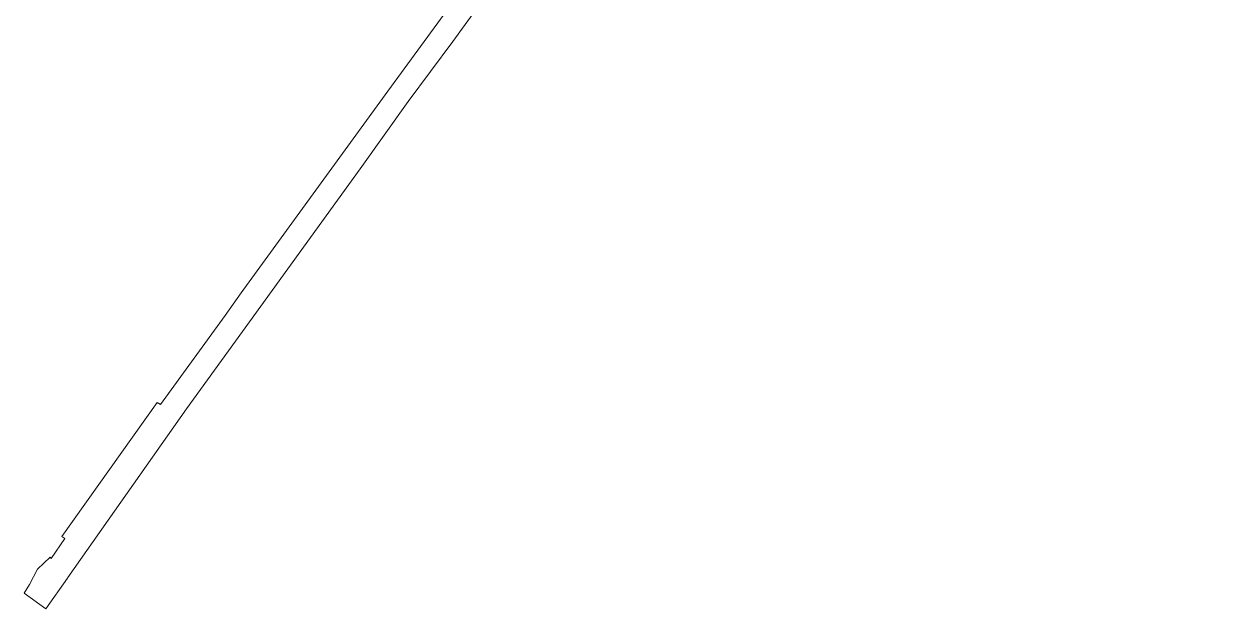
# Model space of a CAD drawing. Header units: metres. Extents: x 751 to 535790, y 161 to 6579518.
# Drawn here: x 533063 to 535778, y 6575577 to 6576904 of the extents above; entities that cross this region are included whole.
import ezdxf

# ---------------------------------------------------------------- set-up
doc = ezdxf.new("R2010")
doc.units = ezdxf.units.M
doc.linetypes.add('13132-geo$0$KATASTRIPIIR', pattern=[0.02, 0.01, 0.01])
doc.layers.add('-GEODEESIA', color=7, linetype='Continuous', lineweight=9)
doc.layers.add('DP_KR-olemasolev', color=36, linetype='Continuous', lineweight=9)
doc.layers.add('13132-geo$0$PIIR', color=7, linetype='Continuous')

# ---------------------------------------------------------------- blocks, each defined once
blk = doc.blocks.new('13132-geo')
at = {"layer": '13132-geo$0$PIIR', "linetype": '13132-geo$0$KATASTRIPIIR', "lineweight": 0, "ltscale": 0.5, "flags": 128}
blk.add_lwpolyline([(535731.4, 6579485.3), (535729.5, 6579479.8), (535708.2, 6579419.5), (535683, 6579412.4), (535677.6, 6579380.1), (535690.5, 6579363.8), (535630.2, 6579219), (535561.3, 6579092.5), (535514, 6579029.3), (535479, 6578983.1), (535467.6, 6578969.3), (535433.1, 6578912.9), (535360.6, 6578814.9), (535243, 6578647.7), (535186.6, 6578567.4), (535185.2, 6578569.6), (535150.2, 6578519.6), (535154.2, 6578516.7), (535131.1, 6578483), (535080.3, 6578411), (534998.6, 6578298.3), (534986.5, 6578281.6), (534978.4, 6578287.5), (534848.1, 6578103.6), (534789.6, 6578021), (534799.8, 6578013.9), (534769.9, 6577971.8), (534659.8, 6577815.2), (534626.8, 6577769.4), (534540.7, 6577650.3), (534455.1, 6577532.3), (534418.4, 6577480.9), (534364.5, 6577405.3), (534277.7, 6577286.4), (534268.8, 6577274.3), (534188.7, 6577165.4), (534141.8, 6577101.3), (534144.7, 6577100.8), (533888.7, 6576751.1), (533556.3, 6576293.6), (533520.1, 6576242.2), (533373.3, 6576040.6), (533365.6, 6576045), (533149.2, 6575741.4), (533155.7, 6575736.7), (533124.9, 6575691.6), (533122.8, 6575694.1), (533094, 6575667.4), (533075.7, 6575632.1), (533063.3, 6575612.9), (533112.9, 6575576.9), (533162, 6575646.6), (533163.1, 6575648.2), (533432.1, 6576030.4), (533575, 6576228), (533825.9, 6576575.4), (533935.1, 6576727.8), (534036.8, 6576863.9), (534154.7, 6577026.8), (534192.2, 6577082.1), (534292.9, 6577221.5), (534382.1, 6577346.2), (534467.8, 6577464.6), (534565.7, 6577599), (534664.5, 6577736.4), (534757.8, 6577867.2), (534907.8, 6578081.7), (534930.6, 6578065.7), (534962, 6578110.8), (534938.8, 6578126.1), (535035.1, 6578263.9), (535157.3, 6578434.7), (535215.2, 6578513.2), (535260.3, 6578577.2), (535258, 6578579.2), (535269.5, 6578595.7), (535386.4, 6578763.5), (535408.5, 6578738.7), (535436.4, 6578767.7), (535447.8, 6578820.6), (535458.2, 6578850.1), (535467.5, 6578866.9), (535558.9, 6579005.6), (535618.5, 6579097.3), (535655, 6579166.5), (535675.3, 6579177.6), (535675.4, 6579194.4), (535688.8, 6579232.5), (535704.5, 6579267.8), (535715.8, 6579299.5), (535748.6, 6579391.3), (535756.4, 6579411.9), (535774.7, 6579465.3), (535777.5, 6579473.5)], close=True, dxfattribs=at)

msp = doc.modelspace()

# ---------------------------------------------------------------- linework, layer by layer
at = {"layer": 'DP_KR-olemasolev', "ltscale": 0.5, "const_width": 0.3, "flags": 128}
msp.add_lwpolyline([(534144.74, 6577100.84), (533888.67, 6576751.1), (533556.3, 6576293.64), (533520.05, 6576242.25), (533373.27, 6576040.57), (533365.58, 6576045.03), (533149.23, 6575741.41), (533155.72, 6575736.74), (533124.9, 6575691.64), (533122.81, 6575694.07), (533093.97, 6575667.4), (533075.67, 6575632.08), (533063.31, 6575612.9), (533112.93, 6575576.93), (533162.02, 6575646.64), (533163.13, 6575648.22), (533432.11, 6576030.36), (533574.97, 6576227.98), (533825.94, 6576575.42), (533935.08, 6576727.75), (534036.84, 6576863.94), (534154.72, 6577026.81)], dxfattribs=at)

# ---------------------------------------------------------------- block references
at = {"layer": '-GEODEESIA', "ltscale": 0.5}
msp.add_blockref('13132-geo', (0, 0), dxfattribs=at)

doc.saveas('drawing.dxf')
